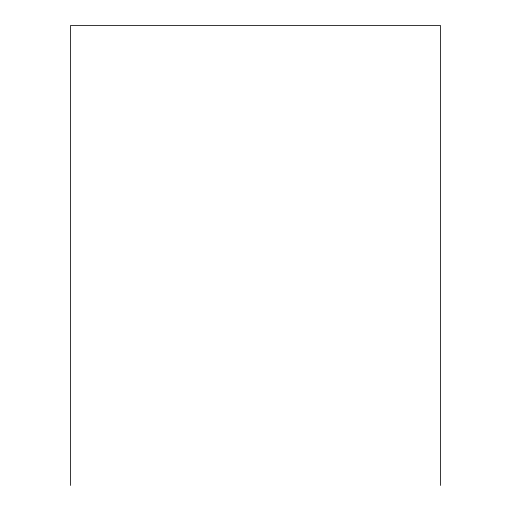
<?xml version="1.0" encoding="UTF-8"?>
<svg xmlns="http://www.w3.org/2000/svg" width="511" height="511" viewBox="0 0 511 511"><rect width="100%" height="100%" fill="white"/><g stroke="black" fill="none" stroke-linecap="round" stroke-linejoin="round"><path stroke-width="0.77" d="M440.514 485.45L440.514 25.55L70.486 25.55L70.486 485.45"/></g></svg>
